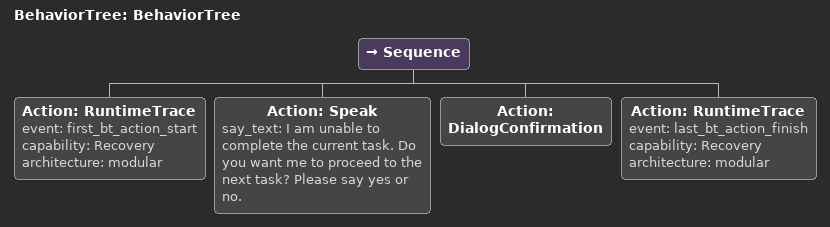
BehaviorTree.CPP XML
<root main_tree_to_execute="BehaviorTree">
    <BehaviorTree ID="BehaviorTree">
        <Sequence>
            <Action ID="RuntimeTrace" event="first_bt_action_start" capability="Recovery" architecture="modular" />
            <Action ID="Speak" say_text="I am unable to complete the current task. Do you want me to proceed to the next task? Please say yes or no." />
            <Action ID="DialogConfirmation" />
            <Action ID="RuntimeTrace" event="last_bt_action_finish" capability="Recovery" architecture="modular" />
        </Sequence>
    </BehaviorTree>
</root>
